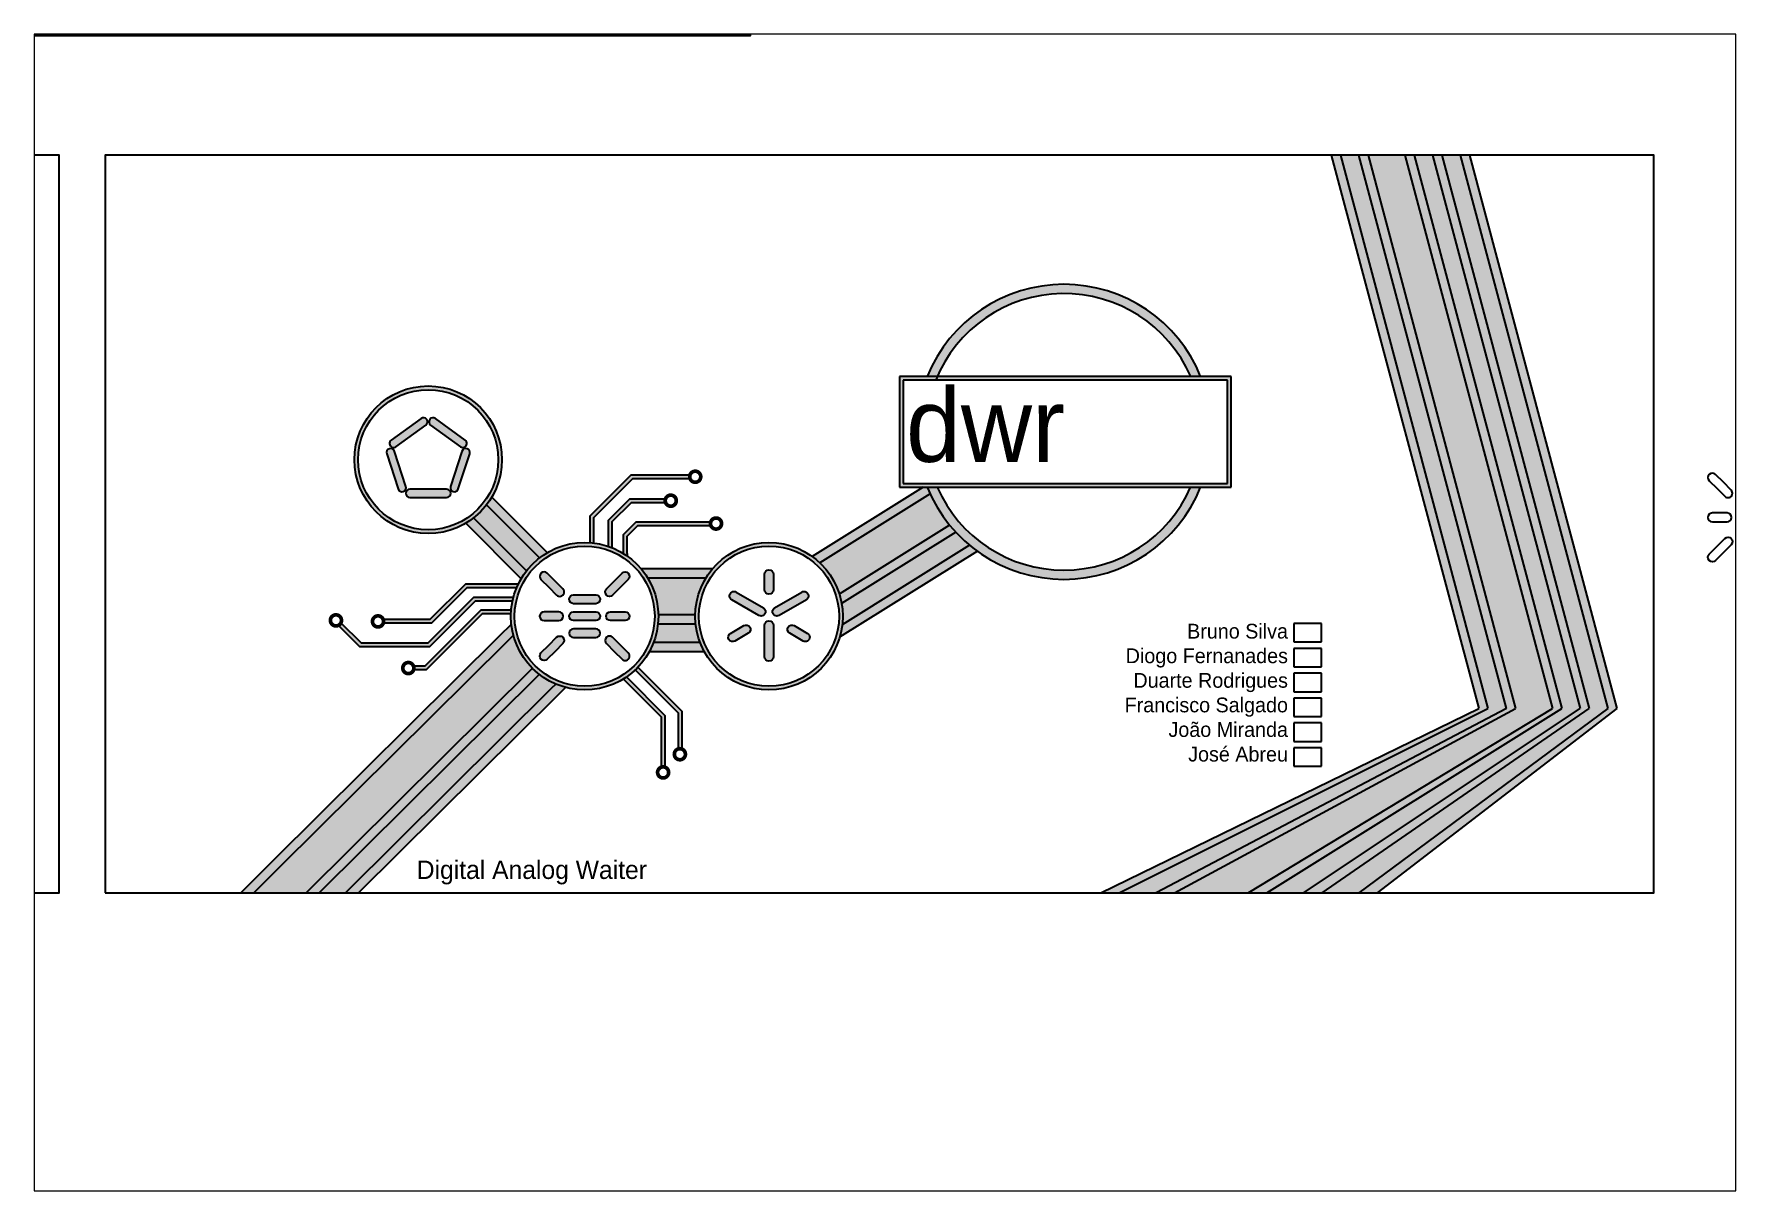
# Paper-space layout 'A3 Right' of a CAD drawing. Header units: millimetres. Extents: x -19 to 443, y -10 to 304.
# The model-space entities are those that its viewports show. They can reach past a viewport. Long polylines and large blocks are cut down to what shows.
import ezdxf

# ---------------------------------------------------------------- set-up
doc = ezdxf.new("R2010")
doc.units = ezdxf.units.MM
doc.layers.add('PCB', color=7, linetype='Continuous')
doc.styles.add('y', font='bgothl.ttf')
picture_1 = doc.add_image_def('image4.png', size_in_pixel=(450, 300))

# ---------------------------------------------------------------- blocks, each defined once
blk = doc.blocks.new('*U46')
for points in [[(1.2, 11.19, 1), (-1.2, 11.19), (-1.2, 6.99, 1), (1.2, 6.99)], [(-1.2, -2.65), (-1.2, -11.19, 1), (1.2, -11.19), (1.2, -2.65, 1)]]:
    blk.add_lwpolyline(points, format="xyb", close=True)
blk = doc.blocks.new('*U47')
at = {"color": 0, "linetype": 'ByBlock', "lineweight": -2, "transparency": 16777216}
blk.add_blockref('*U46', (1024.98, 137.65), dxfattribs=at)
for p, rotation in [((1024.81, 137.37), 120), ((1025.14, 137.37), 240)]:
    blk.add_blockref('*U46', p, dxfattribs=dict(at, rotation=rotation))
blk = doc.blocks.new('*U41')
blk.add_lwpolyline([(-5, -1.1, -1), (-5, 1.1), (5, 1.1, -1), (5, -1.1), (5, -1.1)], format="xyb", close=True)
blk = doc.blocks.new('*U43')
at = {"color": 0, "linetype": 'ByBlock', "lineweight": -2, "transparency": 16777216}
for p, rotation in [((1059.36, 144.65), 216), ((1070.05, 144.65), 144), ((1056.05, 134.47), 288), ((1073.36, 134.47), 71.99999999999999)]:
    blk.add_blockref('*U41', p, dxfattribs=dict(at, rotation=rotation))
blk.add_blockref('*U41', (1064.71, 128.19), dxfattribs=at)
blk = doc.blocks.new('*U44')
at = {"layer": 'PCB', "linetype": 'ByBlock'}
image = blk.add_image(picture_1, insert=(-3.75, -2.5), size_in_units=(7.5, 5), dxfattribs=at)
image.dxf.flags = 7
blk = doc.blocks.new('*U45')
at = {"layer": 'PCB', "color": 0, "linetype": 'ByBlock', "lineweight": -2, "transparency": 16777216}
for p in [(0, 0), (0, -6.74), (0, -13.48), (0, -20.22), (0, -26.96), (0, -33.7)]:
    blk.add_blockref('*U44', p, dxfattribs=at)

msp = doc.modelspace()

# ---------------------------------------------------------------- hatches: boundary and pattern name
at = {"layer": 'PCB', "linetype": 'ByBlock', "lineweight": -3, "true_color": 0x2a3b5a}
h = msp.add_hatch(color=159, dxfattribs=at)
h.dxf.hatch_style = 1
h.paths.add_polyline_path([(805, 205), (807.5, 205), (847.5, 55), (782.5, 5), (777.5, 5), (845, 55)])
h.paths.add_polyline_path([(797.5, 205), (800, 205), (840, 55), (767.5, 5), (762.5, 5), (837.5, 55)])
h.paths.add_polyline_path([(790, 205), (792.5, 205), (832.5, 55), (752.5, 5), (747.5, 5), (830, 55)])
h.paths.add_polyline_path([(770, 205), (772.5, 205), (812.5, 55), (712.5, 5), (707.5, 5), (810, 55)])
h.paths.add_polyline_path([(777.5, 205), (780, 205), (820, 55), (727.5, 5), (722.5, 5), (817.5, 55)])
at = {"layer": 'PCB', "linetype": 'ByBlock', "lineweight": -3, "true_color": 0x47a6ff}
h = msp.add_hatch(color=161, dxfattribs=at)
h.dxf.hatch_style = 1
h.paths.add_polyline_path([(792.5, 205), (797.5, 205), (837.5, 55), (762.5, 5), (752.5, 5), (832.5, 55)])
h.paths.add_polyline_path([(800, 205), (805, 205), (845, 55), (777.5, 5), (767.5, 5), (840, 55)])
h.paths.add_polyline_path([(772.5, 205), (777.5, 205), (817.5, 55), (722.5, 5), (712.5, 5), (812.5, 55)])
at = {"layer": 'PCB', "linetype": 'ByBlock', "lineweight": -3, "true_color": 0xf5390f}
h = msp.add_hatch(color=20, dxfattribs=at)
h.dxf.hatch_style = 1
h.paths.add_polyline_path([(780, 205), (790, 205), (830, 55), (747.5, 5), (727.5, 5), (820, 55)])
at = {"layer": 'PCB', "linetype": 'ByBlock', "lineweight": -3, "true_color": 0x2a3b5a}
h = msp.add_hatch(color=159, dxfattribs=at)
h.dxf.hatch_style = 1
h.paths.add_polyline_path([(731.87, 145), (734.58, 145, 0.674292), (660.42, 145), (663.13, 145, -0.654752)])
h.paths.add_polyline_path([(650.55, 117.76), (739.28, 117.76), (739.28, 142.39), (650.55, 142.39)], flags=9)
h = msp.add_hatch(color=159, dxfattribs=at)
h.dxf.hatch_style = 1
h.paths.add_polyline_path([(653.88, 116), (653.88, 144), (662.71, 144, -0.007229), (663.13, 145), (652.88, 145), (652.88, 115), (742.88, 115), (742.88, 145), (697.88, 145), (663.13, 145, 0.007229), (662.71, 144), (697.88, 144), (741.88, 144), (741.88, 116)])
h = msp.add_hatch(color=159, dxfattribs=at)
h.dxf.hatch_style = 1
h.paths.add_polyline_path([(659.34, 115), (660.42, 115, 0.012187), (661.2, 113.21), (631.27, 94.5, 0.032941), (629.25, 96.19)])
h.paths.add_polyline_path([(666.5, 104.73, 0.015823), (668.16, 102.82), (637.2, 83.47, 0.032941), (636.57, 86.02)])
h.paths.add_polyline_path([(671.9, 99.26, 0.016645), (674.01, 97.63), (636.67, 74.29, 0.04326), (637.36, 77.67)])
h.paths.add_polyline_path([(586.17, 72.83), (598.83, 72.83, 0.034515), (600, 70.33), (585, 70.33, 0.034515)])
h.paths.add_polyline_path([(587.5, 80, 0.004071), (587.5, 80.33), (597.5, 80.33, 0.004071), (597.5, 80, 0.02724), (597.62, 77.83), (587.38, 77.83, 0.02724)])
h.paths.add_polyline_path([(544.53, 74.76), (547.62, 77.84, 0.03795), (548.17, 74.86), (546.29, 72.98), (484.91, 12.1), (477.81, 5), (474.27, 5), (483.15, 13.88)])
h.paths.add_polyline_path([(558.62, 60.55), (559.66, 61.6, 0.034785), (562.29, 60.69), (560.38, 58.78), (506.15, 5), (502.6, 5)])
h.paths.add_polyline_path([(553.34, 65.88, 0.031339), (555.21, 64.22), (555.1, 64.1), (495.5, 5), (491.95, 5)])
h.paths.add_polyline_path([(582.85, 92.83), (602.15, 92.83, 0.038435), (600.37, 90.33), (584.63, 90.33, 0.038435)])
h.paths.add_polyline_path([(638.95, 7.49), (521.6, 7.49), (521.6, 15), (638.95, 15)], flags=9)
h.paths.add_polyline_path([(760.3, 36.04), (677.54, 36.04), (677.54, 81.2), (760.3, 81.2)], flags=9)
h.paths.add_polyline_path([(742.68, 117.76), (653.96, 117.76), (653.96, 142.39), (742.68, 142.39)], flags=9)
h = msp.add_hatch(color=159, dxfattribs=at)
h.dxf.hatch_style = 1
h.paths.add_polyline_path([(597.5, 80, 1), (637.5, 80, 1)])
h.paths.add_polyline_path([(636.5, 80, -1), (598.5, 80, -1)], flags=16)
h.paths.add_polyline_path([(547.5, 80, 1), (587.5, 80, 1)])
h.paths.add_polyline_path([(586.5, 80, -1), (548.5, 80, -1)], flags=16)
h.paths.add_polyline_path([(579.34, 89.96), (577.22, 87.84), (575.1, 85.72, -1), (573.4, 87.42), (575.52, 89.54), (577.64, 91.66, -1)], flags=0)
h.paths.add_polyline_path([(570.5, 83.4), (567.5, 83.4), (564.5, 83.4, -1), (564.5, 85.8), (567.5, 85.8), (570.5, 85.8, -1)], flags=0)
h.paths.add_polyline_path([(578.5, 81.2, -1), (578.5, 78.8), (574.5, 78.8, -1), (574.5, 81.2)], flags=0)
h.paths.add_polyline_path([(570.5, 78.8), (567.5, 78.8), (564.5, 78.8, -1), (564.5, 81.2), (567.5, 81.2), (570.5, 81.2, -1)], flags=0)
h.paths.add_polyline_path([(561.6, 87.42, -1), (559.9, 85.72), (557.78, 87.84), (555.66, 89.96, -1), (557.36, 91.66), (559.48, 89.54)], flags=0)
h.paths.add_polyline_path([(570.5, 74.2), (567.5, 74.2), (564.5, 74.2, -1), (564.5, 76.6), (567.5, 76.6), (570.5, 76.6, -1)], flags=0)
h.paths.add_polyline_path([(575.1, 74.28), (577.22, 72.16), (579.34, 70.04, -1), (577.64, 68.34), (575.52, 70.46), (573.4, 72.58, -1)], flags=0)
h.paths.add_polyline_path([(560.5, 78.8), (556.5, 78.8, -1), (556.5, 81.2), (560.5, 81.2, -1)], flags=0)
h.paths.add_polyline_path([(561.6, 72.58), (559.48, 70.46), (557.36, 68.34, -1), (555.66, 70.04), (557.78, 72.16), (559.9, 74.28, -1)], flags=0)
h.paths.add_polyline_path([(545.07, 122.43, 1), (505.07, 122.43, 1)])
h.paths.add_polyline_path([(506.07, 122.43, -1), (544.07, 122.43, -1)], flags=16)
h.paths.add_polyline_path([(533.23, 114.52, -1.059397), (530.96, 113.97, -0.612801), (530.07, 112.23), (520.07, 112.23, -1.059397), (518.85, 114.21, -0.612801), (516.92, 114.52), (513.83, 124.03, -1.059397), (515.34, 125.8, -0.612801), (515.03, 127.74), (523.12, 133.62, -1.059397), (525.28, 132.73, -0.612801), (527.02, 133.62), (535.11, 127.74, -1.059397), (534.93, 125.42, -0.612801), (536.32, 124.03)], flags=0)
at = {"layer": 'PCB', "linetype": 'ByBlock', "lineweight": -3}
h = msp.add_hatch(color=256, dxfattribs=at)
h.dxf.hatch_style = 1
h.paths.add_polyline_path([(520.07, 114.43, 1), (520.07, 112.23), (530.07, 112.23, 1), (530.07, 114.43)])
h.paths.add_polyline_path([(531.14, 115.2, 1), (533.23, 114.52), (536.32, 124.03, 1), (534.23, 124.71)])
h.paths.add_polyline_path([(524.42, 131.84, 1), (523.12, 133.62), (515.03, 127.74, 1), (516.33, 125.96)])
h.paths.add_polyline_path([(516.92, 114.52, 1), (519.01, 115.2), (515.92, 124.71, 1), (513.83, 124.03)])
h = msp.add_hatch(color=0, dxfattribs=at)
h.dxf.hatch_style = 1
h.paths.add_polyline_path([(527.02, 133.62, 1), (525.73, 131.84), (533.82, 125.96, 1), (535.11, 127.74)])
at = {"layer": 'PCB', "linetype": 'ByBlock', "true_color": 0x2a3b5a}
h = msp.add_hatch(color=159, dxfattribs=at)
h.dxf.hatch_style = 1
h.paths.add_polyline_path([(581.48, 105.63), (601.73, 105.63, 0.085164), (601.64, 105.13, 0.085164), (601.73, 104.63), (581.89, 104.63), (579.01, 101.75), (579.01, 97.01), (579.01, 96.35, 0.014981), (578.01, 97.01), (578.01, 102.16)])
h.paths.add_polyline_path([(579.77, 111.83), (589.45, 111.83, 0.085164), (589.36, 111.33, 0.085164), (589.45, 110.83), (580.18, 110.83), (575, 105.65), (575, 98.54, 0.013347), (574, 98.91), (574, 106.06)])
h.paths.add_polyline_path([(580.14, 118.32), (596.08, 118.32, 0.085164), (595.99, 117.82, 0.085164), (596.08, 117.32), (580.55, 117.32), (569.99, 106.76), (569.99, 99.84, 0.012565), (568.99, 99.94), (568.99, 107.18)])
h.paths.add_polyline_path([(537.39, 85.07), (548.15, 85.07, 0.012843), (547.92, 84.07), (537.81, 84.07), (525.42, 71.68), (506.54, 71.68), (500.7, 77.52, 0.171573), (501.4, 78.23), (506.95, 72.68), (525, 72.68)])
h.paths.add_polyline_path([(539.34, 81.65), (547.57, 81.65, 0.012523), (547.51, 80.65), (539.75, 80.65), (524.54, 65.44), (521.09, 65.44, 0.085164), (521.18, 65.94, 0.085164), (521.09, 66.44), (524.13, 66.44)])
h.paths.add_polyline_path([(535.16, 88.7), (549.49, 88.7, 0.013708), (549.04, 87.7), (535.58, 87.7), (525.97, 78.09), (512.88, 78.09, 0.085164), (512.96, 78.59, 0.085164), (512.88, 79.09), (525.55, 79.09)])
h.paths.add_polyline_path([(581.21, 65.44, 0.012502), (581.92, 66.15), (593.83, 54.24), (593.83, 43.99, 0.171573), (592.83, 43.99), (592.83, 53.83)])
h.paths.add_polyline_path([(578.15, 62.83), (578.01, 62.98, 0.012774), (578.86, 63.54), (589.29, 53.11), (589.29, 39.05, 0.171573), (588.29, 39.05), (588.29, 52.69)])
at = {"layer": 'PCB', "linetype": 'ByBlock', "lineweight": -3, "true_color": 0xf5390f}
h = msp.add_hatch(color=20, dxfattribs=at)
h.dxf.hatch_style = 1
h.paths.add_polyline_path([(661.2, 113.21, 0.062746), (666.5, 104.73), (636.57, 86.02, 0.127017), (631.27, 94.5)])
h.paths.add_polyline_path([(584.63, 90.33), (600.37, 90.33, 0.13232), (597.5, 80.33), (587.5, 80.33, 0.13232)])
h.paths.add_polyline_path([(546.29, 72.98), (548.17, 74.86, 0.131713), (553.34, 65.88), (491.95, 5), (477.81, 5), (484.91, 12.1)])
at = {"layer": 'PCB', "linetype": 'ByBlock', "lineweight": -3, "true_color": 0x2a3b5a}
h = msp.add_hatch(color=159, dxfattribs=at)
h.dxf.hatch_style = 1
h.paths.add_polyline_path([(542.31, 112.28, -0.031853), (540.88, 110.17), (555.25, 95.81, -0.031853), (557.35, 97.24)])
h.paths.add_polyline_path([(550.28, 90.17, -0.031845), (551.71, 92.27), (537.35, 106.64, -0.031845), (535.24, 105.2)])
h = msp.add_hatch(color=159, dxfattribs=at)
h.dxf.hatch_style = 1
h.paths.add_polyline_path([(734.58, 115), (731.87, 115, -0.654556), (663.13, 115), (660.42, 115, 0.674107)])
at = {"layer": 'PCB', "linetype": 'ByBlock', "lineweight": -3, "true_color": 0xf5390f}
h = msp.add_hatch(color=20, dxfattribs=at)
h.dxf.hatch_style = 1
h.paths.add_polyline_path([(551.71, 92.27, -0.062746), (555.25, 95.81), (540.88, 110.17, -0.062746), (537.35, 106.64)])
at = {"layer": 'PCB', "linetype": 'ByBlock', "lineweight": -3, "true_color": 0x47a6ff}
h = msp.add_hatch(color=161, dxfattribs=at)
h.dxf.hatch_style = 1
h.paths.add_polyline_path([(668.16, 102.82, 0.032313), (671.9, 99.26), (637.36, 77.67, 0.029141), (637.5, 80, 0.043578), (637.2, 83.47)])
h.paths.add_polyline_path([(587.38, 77.83), (597.62, 77.83, 0.06458), (598.83, 72.83), (586.17, 72.83, 0.06458)])
h.paths.add_polyline_path([(555.1, 64.1), (555.21, 64.22, 0.06483), (559.66, 61.6), (558.62, 60.55), (502.6, 5), (495.5, 5)])
at = {"layer": 'PCB', "linetype": 'ByBlock', "lineweight": -3}
h = msp.add_hatch(color=256, dxfattribs=at)
h.dxf.hatch_style = 1
h.paths.add_polyline_path([(618.7, 91.38, 1), (616.3, 91.38), (616.3, 87.18, 1), (618.7, 87.18)])
h.paths.add_polyline_path([(627.63, 84.46, 1), (626.43, 86.54), (619.03, 82.27, 1), (620.23, 80.19)])
h.paths.add_polyline_path([(623.12, 75.37), (626.76, 73.27, 1), (627.96, 75.35), (624.32, 77.45, 1)])
h.paths.add_polyline_path([(618.7, 77.54, 1), (616.3, 77.54), (616.3, 69, 1), (618.7, 69)])
h.paths.add_polyline_path([(608.57, 86.54, 1), (607.37, 84.46), (614.77, 80.19, 1), (615.97, 82.27)])
h.paths.add_polyline_path([(611.88, 75.37, 1), (610.68, 77.45), (607.04, 75.35, 1), (608.24, 73.27)])
h = msp.add_hatch(color=256, dxfattribs=at)
h.dxf.hatch_style = 1
h.paths.add_polyline_path([(574.5, 81.2, 1), (574.5, 78.8), (578.5, 78.8, 1), (578.5, 81.2)])
h.paths.add_polyline_path([(573.4, 87.42, 1), (575.1, 85.72), (577.22, 87.84), (579.34, 89.96, 1), (577.64, 91.66), (575.52, 89.54)])
h.paths.add_polyline_path([(570.5, 83.4, 1), (570.5, 85.8), (567.5, 85.8), (564.5, 85.8, 1), (564.5, 83.4), (567.5, 83.4)])
h.paths.add_polyline_path([(570.5, 78.8, 1), (570.5, 81.2), (567.5, 81.2), (564.5, 81.2, 1), (564.5, 78.8), (567.5, 78.8)])
h.paths.add_polyline_path([(570.5, 74.2, 1), (570.5, 76.6), (567.5, 76.6), (564.5, 76.6, 1), (564.5, 74.2), (567.5, 74.2)])
h.paths.add_polyline_path([(573.4, 72.58), (575.52, 70.46), (577.64, 68.34, 1), (579.34, 70.04), (577.22, 72.16), (575.1, 74.28, 1)])
h.paths.add_polyline_path([(561.6, 72.58, 1), (559.9, 74.28), (557.78, 72.16), (555.66, 70.04, 1), (557.36, 68.34), (559.48, 70.46)])
h.paths.add_polyline_path([(556.5, 81.2, 1), (556.5, 78.8), (560.5, 78.8, 1), (560.5, 81.2)])
h.paths.add_polyline_path([(559.9, 85.72, 1), (561.6, 87.42), (559.48, 89.54), (557.36, 91.66, 1), (555.66, 89.96), (557.78, 87.84)])

# ---------------------------------------------------------------- linework, layer by layer
for p, q in [((770, 205), (810, 55)), ((772.5, 205), (812.5, 55)), ((817.5, 55), (777.5, 205)), ((780, 205), (820, 55)), ((790, 205), (830, 55)), ((792.5, 205), (832.5, 55)), ((797.5, 205), (837.5, 55)), ((800, 205), (840, 55)), ((805, 205), (845, 55)), ((807.5, 205), (847.5, 55)), ((697.88, 145), (652.88, 145)), ((652.88, 145), (652.88, 115)), ((697.88, 144), (653.88, 144)), ((653.88, 144), (653.88, 116)), ((742.88, 145), (697.88, 145)), ((741.88, 144), (697.88, 144)), ((741.88, 116), (741.88, 144)), ((742.88, 115), (742.88, 145)), ((653.88, 116), (741.88, 116)), ((659.34, 115), (629.25, 96.19)), ((661.2, 113.21), (631.27, 94.5)), ((652.88, 115), (742.88, 115)), ((666.5, 104.73), (636.57, 86.02)), ((668.16, 102.82), (637.2, 83.47)), ((674.01, 97.63), (636.67, 74.29)), ((671.9, 99.26), (637.36, 77.67)), ((602.15, 92.83), (582.85, 92.83)), ((600.37, 90.33), (584.63, 90.33)), ((597.5, 80.33), (587.5, 80.33)), ((544.53, 74.76), (483.15, 13.88)), ((544.53, 74.76), (547.62, 77.84)), ((546.29, 72.98), (548.17, 74.86)), ((597.62, 77.83), (587.38, 77.83)), ((546.29, 72.98), (484.91, 12.1)), ((600, 70.33), (585, 70.33)), ((598.83, 72.83), (586.17, 72.83)), ((553.34, 65.88), (491.95, 5)), ((555.1, 64.1), (495.5, 5)), ((558.62, 60.55), (502.6, 5)), ((555.1, 64.1), (555.21, 64.22)), ((558.62, 60.55), (559.66, 61.6)), ((560.38, 58.78), (562.29, 60.69)), ((560.38, 58.78), (506.15, 5)), ((707.5, 5), (810, 55)), ((712.5, 5), (812.5, 55)), ((817.5, 55), (722.5, 5)), ((727.5, 5), (820, 55)), ((747.5, 5), (830, 55)), ((752.5, 5), (832.5, 55)), ((762.5, 5), (837.5, 55)), ((767.5, 5), (840, 55)), ((845, 55), (777.5, 5)), ((847.5, 55), (782.5, 5)), ((483.15, 13.88), (474.27, 5)), ((484.91, 12.1), (477.81, 5))]:
    msp.add_line(p, q)
for points in [[(312.5, 237.5), (612.5, 237.5), (612.5, 437.5), (312.5, 437.5)], [(5, 5), (425, 5), (425, 205), (5, 205)], [(437.5, 5), (857.5, 5), (857.5, 205), (437.5, 205)]]:
    msp.add_lwpolyline(points, close=True)
for centre, radius in [((567.5, 80), 20), ((567.5, 80), 19), ((617.5, 80), 20), ((617.5, 80), 19)]:
    msp.add_circle(centre, radius)
for start, end in [(22.017, 157.983), (202.0316, 337.9684)]:
    msp.add_arc((697.5, 130), 40, start, end)
for p, q in [((542.31, 112.28), (557.35, 97.24)), ((537.35, 106.64), (551.71, 92.27)), ((540.88, 110.17), (555.25, 95.81)), ((535.24, 105.21), (550.28, 90.17))]:
    msp.add_line(p, q, dxfattribs=at)
at = {"layer": 'PCB', "linetype": 'ByBlock'}
for p, q in [((579.01, 97.01), (579.01, 96.35)), ((578.15, 62.83), (578.01, 62.98))]:
    msp.add_line(p, q, dxfattribs=at)
for points in [[(568.99, 99.94), (568.99, 107.18), (580.14, 118.32), (596.08, 118.32)], [(569.99, 99.84), (569.99, 106.76), (580.55, 117.32), (596.08, 117.32)], [(574, 98.91), (574, 106.06), (579.77, 111.83), (589.45, 111.83)], [(575, 98.54), (575, 105.65), (580.18, 110.83), (589.45, 110.83)], [(578.01, 97.01), (578.01, 102.16), (581.48, 105.63), (601.73, 105.63)], [(579.01, 97.01), (579.01, 101.75), (581.89, 104.63), (601.73, 104.63)], [(549.49, 88.7), (535.16, 88.7), (525.55, 79.09), (512.88, 79.09)], [(547.92, 84.07), (537.81, 84.07), (525.42, 71.68), (506.54, 71.68), (500.7, 77.52)], [(548.15, 85.07), (537.39, 85.07), (525, 72.68), (506.95, 72.68), (501.4, 78.23)], [(549.04, 87.7), (535.58, 87.7), (525.97, 78.09), (512.88, 78.09)], [(547.57, 81.65), (539.34, 81.65), (524.13, 66.44), (521.09, 66.44)], [(547.51, 80.65), (539.75, 80.65), (524.54, 65.44), (521.09, 65.44)], [(581.22, 65.44), (592.83, 53.83), (592.83, 43.99)], [(581.92, 66.15), (593.83, 54.24), (593.83, 43.99)], [(578.15, 62.83), (588.29, 52.69), (588.29, 39.05)], [(578.86, 63.54), (589.29, 53.11), (589.29, 39.05)]]:
    msp.add_lwpolyline(points, dxfattribs=at)
at = {"layer": 'PCB', "linetype": 'ByBlock', "const_width": 1}
for points in [[(598.99, 117.82, -1), (595.99, 117.82, -1)], [(592.36, 111.33, -1), (589.36, 111.33, -1)], [(604.64, 105.13, -1), (601.64, 105.13, -1)], [(501.55, 78.87, -1), (498.55, 78.87, -1)], [(512.96, 78.59, -1), (509.96, 78.59, -1)], [(521.18, 65.94, -1), (518.18, 65.94, -1)], [(594.83, 42.58, -1), (591.83, 42.58, -1)], [(590.29, 37.64, -1), (587.29, 37.64, -1)]]:
    msp.add_lwpolyline(points, format="xyb", close=True, dxfattribs=at)
at = {"layer": 'PCB', "linetype": 'ByBlock', "lineweight": -3}
for points in [[(878.47, 114.2), (876.35, 116.32), (874.23, 118.45, 1), (872.53, 116.75), (874.65, 114.63), (876.77, 112.51, 1)], [(881.37, 110.19), (884.37, 110.19), (887.37, 110.19, 1), (887.37, 112.59), (884.37, 112.59), (881.37, 112.59, 1)], [(877.37, 105.59, 1), (877.37, 107.99), (873.37, 107.99, 1), (873.37, 105.59)], [(881.37, 105.59), (884.37, 105.59), (887.37, 105.59, 1), (887.37, 107.99), (884.37, 107.99), (881.37, 107.99, 1)], [(881.37, 103.39), (884.37, 103.39), (887.37, 103.39, -1), (887.37, 100.99), (884.37, 100.99), (881.37, 100.99, -1)], [(878.47, 99.37), (876.35, 97.25), (874.23, 95.13, -1), (872.53, 96.82), (874.65, 98.95), (876.77, 101.07, -1)], [(561.6, 87.42), (559.48, 89.54), (557.36, 91.66, 1), (555.66, 89.96), (557.78, 87.84), (559.9, 85.72, 1)], [(573.4, 87.42), (575.52, 89.54), (577.64, 91.66, -1), (579.34, 89.96), (577.22, 87.84), (575.1, 85.72, -1)], [(570.5, 83.4), (567.5, 83.4), (564.5, 83.4, -1), (564.5, 85.8), (567.5, 85.8), (570.5, 85.8, -1)], [(560.5, 78.8, 1), (560.5, 81.2), (556.5, 81.2, 1), (556.5, 78.8)], [(570.5, 78.8), (567.5, 78.8), (564.5, 78.8, -1), (564.5, 81.2), (567.5, 81.2), (570.5, 81.2, -1)], [(574.5, 78.8, -1), (574.5, 81.2), (578.5, 81.2, -1), (578.5, 78.8)], [(561.6, 72.58), (559.48, 70.46), (557.36, 68.34, -1), (555.66, 70.04), (557.78, 72.16), (559.9, 74.28, -1)], [(570.5, 76.6), (567.5, 76.6), (564.5, 76.6, 1), (564.5, 74.2), (567.5, 74.2), (570.5, 74.2, 1)], [(573.4, 72.58), (575.52, 70.46), (577.64, 68.34, 1), (579.34, 70.04), (577.22, 72.16), (575.1, 74.28, 1)]]:
    msp.add_lwpolyline(points, format="xyb", close=True, dxfattribs=at)
for radius in [20, 19]:
    msp.add_circle((525.07, 122.43), radius, dxfattribs=at)
for start, end in [(23.5703, 158.0864), (203.586, 336.414)]:
    msp.add_arc((697.5, 130), 37.5, start, end, dxfattribs=at)

# ---------------------------------------------------------------- block references
at = {"xscale": -1}
for name, p in [('*U43', (1589.78, -14.86)), ('*U47', (1642.48, -57.46))]:
    msp.add_blockref(name, p, dxfattribs=at)
at = {"layer": 'PCB', "linetype": 'ByBlock', "lineweight": -3, "xscale": -1}
msp.add_blockref('*U45', (763.63, 75.51), dxfattribs=at)

# ---------------------------------------------------------------- texts
at = {"style": 'y'}
for s, height, p in [('dwr', 20, (654.66, 121.86)), ('Digital Analog Waiter', 5, (521.97, 8.75))]:
    msp.add_text(s, height=height, dxfattribs=at).set_placement(p)
at = {"insert": (758.26, 77.94), "char_height": 4, "attachment_point": 3, "style": 'y'}
msp.add_mtext_dynamic_manual_height_columns('Bruno Silva\\PDiogo Fernanades\\PDuarte Rodrigues\\PFrancisco Salgado\\PJoão Miranda\\PJosé Abreu', width=86.6069, gutter_width=150, heights=[0], dxfattribs=at)

psp = doc.layouts.new('A3 Right')

# ---------------------------------------------------------------- viewports
at = {"layer": 'PCB', "linetype": 'ByBlock', "lineweight": -3}
psp.add_viewport(center=(211.72, 146.81), size=(461.61, 313.7292), view_center_point=(648.97, 81.01), view_height=313.7292, dxfattribs=at)

doc.saveas('drawing.dxf')
